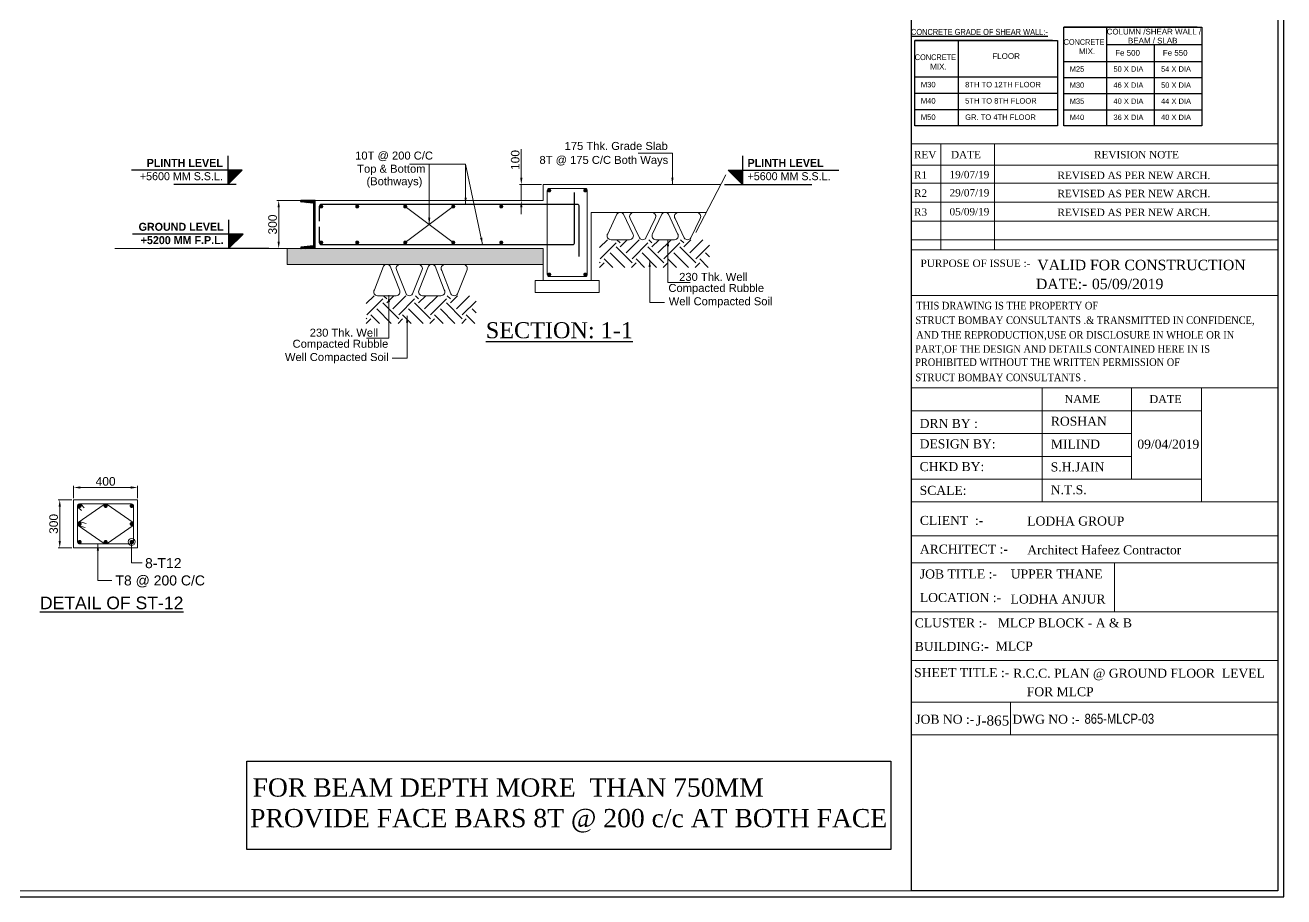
# Model space of a CAD drawing. Header units: millimetres. Extents: x -954 to 225541, y -300291 to -180647.
# Drawn here: x 94491 to 149542, y -300291 to -262173 of the extents above; entities that cross this region are included whole.
import ezdxf
from ezdxf.enums import TextEntityAlignment as Align

# ---------------------------------------------------------------- set-up
doc = ezdxf.new("R2010")
doc.units = ezdxf.units.MM
doc.header["$LTSCALE"] = 100
doc.header["$MEASUREMENT"] = 0
doc.header["$PDMODE"] = 3
for name, color, linetype in [('03_ALL SECTIONS.$0$WD-ELE-1', 2, 'Continuous'), ('03_ALL SECTIONS.$0$WD-RCC SLAB HATCH', 253, 'Continuous'), ('ALL SECTIONS G+19 (170901)$0$AHC-ELE', 8, 'Continuous'), ('ALL SECTIONS G+19 (170901)$0$AHC-HATCH', 251, 'Continuous'), ('Col. sch.', 4, 'Continuous'), ('SHEET', 7, 'Continuous'), ('WD-HATCH', 250, 'Continuous'), ('WD-TEXT', 4, 'Continuous'), ('WD-WALL', 7, 'Continuous')]:
    doc.layers.add(name, color=color, linetype=linetype)
for name, color, linetype, lineweight in [('CONCRETE', 7, 'Continuous', 20), ('D-sheet', 42, 'Continuous', 13), ('DIM', 8, 'Continuous', 13), ('DONUT', 2, 'Continuous', 20), ('HATCH', 251, 'Continuous', 9), ('LINE- 1', 7, 'Continuous', 25), ('LINKS', 3, 'Continuous', 18), ('MAIN TEXT', 6, 'Continuous', 25), ('REINF', 4, 'Continuous', 30), ('STPS.', 3, 'Continuous', 18), ('SUNK', 251, 'Continuous', 9), ('TEXT', 255, 'Continuous', 25)]:
    doc.layers.add(name, color=color, linetype=linetype, lineweight=lineweight)
doc.styles.add('ARIAL', font='arial.ttf')
doc.styles.add('STD-125', font='', dxfattribs={"height": 250})
doc.styles.add('STYLE3', font='times.ttf', dxfattribs={"width": 0.8, "height": 12})
doc.styles.add('TIMES NEW ROMAN', font='times.ttf', dxfattribs={"width": 0.8, "height": 12})
doc.styles.get('STD-125').set_extended_font_data('Century Gothic')
doc.dimstyles.new('150', dxfattribs={"dimscale": 150, "dimtxt": 2.5, "dimasz": 2, "dimexe": 0.5, "dimexo": 0.5, "dimgap": 0.5, "dimtad": 1, "dimdec": 0, "dimzin": 3, "dimdsep": 46, "dimtxsty": 'ARIAL', "dimcen": 0, "dimdle": 1, "dimclrd": 256, "dimclre": 256, "dimclrt": 7, "dimadec": 0, "dimazin": 0, "dimtfac": 1, "dimtdec": 0, "dimtmove": 0, "dimatfit": 3, "dimfxl": 0, "dimtolj": 1, "dimtzin": 0, "dimlwd": -1, "dimlwe": -1, "dimarcsym": 0})

# ---------------------------------------------------------------- blocks, each defined once
blk = doc.blocks.new('*D246')
at = {"layer": 'Defpoints', "color": 0, "transparency": 16777216}
for p in [(96610, -282391), (96610, -282934), (99410, -282934)]:
    blk.add_point(p, dxfattribs=at)
at = {"layer": 'DIM', "transparency": 16777216}
for p, q in [((96610, -282859), (96610, -282316)), ((99110, -282391), (96910, -282391)), ((99410, -282859), (99410, -282316))]:
    blk.add_line(p, q, dxfattribs=at)
for points in [[(96910, -282341), (96910, -282441), (96610, -282391)], [(99110, -282341), (99110, -282441), (99410, -282391)]]:
    blk.add_solid(points, dxfattribs=at)
at = {"layer": 'DIM', "color": 7, "transparency": 16777216, "insert": (98010, -282125), "char_height": 375, "attachment_point": 5, "style": 'ARIAL'}
blk.add_mtext('\\A1;400', dxfattribs=at)
blk = doc.blocks.new('*D247')
at = {"layer": 'Defpoints', "color": 0, "transparency": 16777216}
for p in [(96610, -282934), (96003, -285034), (96610, -285034)]:
    blk.add_point(p, dxfattribs=at)
at = {"layer": 'DIM', "transparency": 16777216}
for p, q in [((96535, -282934), (95928, -282934)), ((96003, -283234), (96003, -284734)), ((96535, -285034), (95928, -285034))]:
    blk.add_line(p, q, dxfattribs=at)
for points in [[(95953, -283234), (96053, -283234), (96003, -282934)], [(95953, -284734), (96053, -284734), (96003, -285034)]]:
    blk.add_solid(points, dxfattribs=at)
at = {"layer": 'DIM', "color": 7, "transparency": 16777216, "insert": (95737, -283984), "char_height": 375, "attachment_point": 5, "rotation": 90, "style": 'ARIAL'}
blk.add_mtext('\\A1;300', dxfattribs=at)
blk = doc.blocks.new('A$C3CA661EA')
at = {"layer": 'WD-HATCH', "ltscale": 1000}
h = blk.add_hatch(color=256, dxfattribs=at)
h.dxf.hatch_style = 1
h.paths.add_polyline_path([(0, 300), (-300, 300), (0, 0)])
at = {"layer": 'WD-TEXT', "ltscale": 1000}
blk.add_lwpolyline([(0, 600), (0, 0), (-300, 300), (2004, 300)], dxfattribs=at)
blk = doc.blocks.new('*D251')
at = {"layer": 'Defpoints', "color": 0, "transparency": 16777216}
for p in [(107176, -269840), (105580, -271940), (105951, -271940)]:
    blk.add_point(p, dxfattribs=at)
at = {"layer": 'DIM', "transparency": 16777216}
for p, q in [((107101, -269840), (105505, -269840)), ((105580, -270140), (105580, -271640)), ((105876, -271940), (105505, -271940))]:
    blk.add_line(p, q, dxfattribs=at)
for points in [[(105530, -270140), (105630, -270140), (105580, -269840)], [(105530, -271640), (105630, -271640), (105580, -271940)]]:
    blk.add_solid(points, dxfattribs=at)
at = {"layer": 'DIM', "color": 7, "transparency": 16777216, "insert": (105314, -270890), "char_height": 375, "attachment_point": 5, "rotation": 90, "style": 'ARIAL'}
blk.add_mtext('\\A1;300', dxfattribs=at)
blk = doc.blocks.new('A$C68195F30')
at = {"layer": '03_ALL SECTIONS.$0$WD-RCC SLAB HATCH', "ltscale": 1000}
h = blk.add_hatch(dxfattribs=at)
h.set_pattern_fill('ANSI31', color=256, scale=45)
h.set_pattern_definition([(45, (-73135.7945, -889508.3084), (-3.977475644, 3.977475644), [])])
h.paths.add_polyline_path([(90, 300), (3, 300, 0.414214), (0, 297), (0, 293.9, 0.381689), (2.7, 290.9), (77.6, 282.5, -0.381689), (82, 277.5), (82, 22.5, -0.381689), (77.6, 17.5), (2.7, 9.1, 0.381689), (0, 6.1), (0, 3, 0.414214), (3, 0), (90, 0)])
at = {"layer": '03_ALL SECTIONS.$0$WD-ELE-1', "ltscale": 1000}
for p, q in [((0, 293.9), (0, 297)), ((77.6, 282.5), (2.7, 290.9)), ((90, 300), (3, 300)), ((82, 22.5), (82, 277.5)), ((90, 0), (90, 300)), ((0, 6.1), (0, 3)), ((77.6, 17.5), (2.7, 9.1)), ((90, 0), (3, 0))]:
    blk.add_line(p, q, dxfattribs=at)
for centre, radius, start, end in [((3, 297), 3, 90, 180), ((3, 293.9), 3, 180, 263.56525), ((77, 277.5), 5, 0, 83.56525), ((3, 6.1), 3, 96.43475, 180), ((3, 3), 3, 180, 270), ((77, 22.5), 5, 276.43475, 0)]:
    blk.add_arc(centre, radius, start, end, dxfattribs=at)
blk = doc.blocks.new('*D252')
at = {"layer": 'Defpoints', "color": 0, "transparency": 16777216}
for p in [(116191, -269140), (117151, -269140), (117151, -269840)]:
    blk.add_point(p, dxfattribs=at)
at = {"layer": 'DIM', "transparency": 16777216}
for p, q in [((116191, -268840), (116191, -267598)), ((117076, -269140), (116116, -269140)), ((116191, -269840), (116191, -269140)), ((117076, -269840), (116116, -269840)), ((116191, -270140), (116191, -270440))]:
    blk.add_line(p, q, dxfattribs=at)
for points in [[(116141, -268840), (116241, -268840), (116191, -269140)], [(116141, -270140), (116241, -270140), (116191, -269840)]]:
    blk.add_solid(points, dxfattribs=at)
at = {"layer": 'DIM', "color": 7, "transparency": 16777216, "insert": (115924, -268069), "char_height": 375, "attachment_point": 5, "rotation": 90, "style": 'ARIAL'}
blk.add_mtext('\\A1;100', dxfattribs=at)

msp = doc.modelspace()

# ---------------------------------------------------------------- hatches: boundary and pattern name
at = {"layer": 'ALL SECTIONS G+19 (170901)$0$AHC-HATCH', "lineweight": 9, "ltscale": 0.2}
h = msp.add_hatch(dxfattribs=at)
h.set_pattern_fill('EARTH', color=256, scale=3937.5, angle=45, style=0)
h.set_pattern_definition([(45, (29154.5, 49184.9), (1e-13, 1392.1165), [984.375, -984.375]), (45, (28893.4, 49445.9), (1e-13, 1392.1165), [984.375, -984.375]), (45, (28632.4, 49706.9), (1e-13, 1392.1165), [984.375, -984.375]), (135, (28632.4, 49880.9), (-1392.1165, 1e-13), [984.375, -984.375]), (135, (28893.4, 50141.9), (-1392.1165, 1e-13), [984.375, -984.375]), (135, (29154.5, 50403), (-1392.1165, 1e-13), [984.375, -984.375])])
h.paths.add_polyline_path([(124420.1, -272768.1), (124420.1, -271556.8), (119614.5, -271556.8), (119614.5, -272768.1)])
h = msp.add_hatch(dxfattribs=at)
h.set_pattern_fill('EARTH', color=256, scale=3937.5, angle=45, style=0)
h.set_pattern_definition([(45, (18946.5, 46734.9), (1e-13, 1392.1165), [984.375, -984.375]), (45, (18685.4, 46995.9), (1e-13, 1392.1165), [984.375, -984.375]), (45, (18424.4, 47256.9), (1e-13, 1392.1165), [984.375, -984.375]), (135, (18424.4, 47430.9), (-1392.1165, 1e-13), [984.375, -984.375]), (135, (18685.4, 47691.9), (-1392.1165, 1e-13), [984.375, -984.375]), (135, (18946.5, 47953), (-1392.1165, 1e-13), [984.375, -984.375])])
h.paths.add_polyline_path([(114212.1, -275218.1), (114212.1, -274006.8), (109406.5, -274006.8), (109406.5, -275218.1)])
at = {"layer": 'HATCH', "lineweight": 9}
h = msp.add_hatch(dxfattribs=at)
h.set_pattern_fill('AR-CONC', color=256, scale=43.75, style=0)
h.set_pattern_definition([(50, (38863.4, 14309.15), (313.80133, -27.45406), [32.8125, -360.9375]), (355, (38863.4, 14309.15), (-60.7037, 329.08406), [26.25, -288.75]), (100.45144, (38889.55, 14306.86), (253.09762, 301.63), [27.88633, -306.74967]), (46.1842, (38863.4, 14396.65), (466.9181, -72.4147), [49.21875, -541.40625]), (96.63564, (38902.3, 14390.6), (408.9146, 426.1769), [41.8295, -460.1248]), (351.18416, (38863.4, 14396.65), (408.9146, 426.1769), [39.375, -433.125]), (21, (38907.15, 14374.77), (261.14684, -176.14576), [32.8125, -360.9375]), (326, (38907.15, 14374.77), (106.45046, 317.25314), [26.25, -288.75]), (71.45144, (38928.9, 14360.1), (367.5973, 141.10738), [27.88633, -306.74967]), (37.5, (38863.4, 14309.15), (5.319937, 145.64106), [0, -285.25, 0, -293.125, 0, -289.84375]), (7.5, (38863.4, 14309.15), (115.09292, 172.55512), [0, -167.125, 0, -278.6875, 0, -110.46875]), (327.5, (38765.83, 14309.15), (233.547316, -9.867756), [0, -109.375, 0, -341.25, 0, -452.8125]), (317.5, (38722.08, 14309.15), (255.14395, 43.79593), [0, -142.1875, 0, -226.625, 0, -321.5625])])
h.paths.add_polyline_path([(117151.1, -272640.2), (117151.1, -271940.2), (107176.1, -271940.2), (105951.1, -271940.2), (105951.1, -272640.2)])

# ---------------------------------------------------------------- linework, layer by layer
at = {"color": 5}
msp.add_lwpolyline([(-953.5, -300291), (149541.8, -300291), (149541.8, -193995.9), (-953.5, -193995.9)], close=True, dxfattribs=at)
at = {"color": 0, "linetype": 'ByBlock'}
msp.add_lwpolyline([(133259, -233016.2), (149275.6, -233016.2), (149275.6, -300024.9), (133259, -300024.9)], close=True, dxfattribs=at)
at = {"layer": 'ALL SECTIONS G+19 (170901)$0$AHC-ELE', "lineweight": 9}
for points in [[(120662, -270443.6, 0.5445534), (120373.9, -270443.6), (119971.6, -271292.3, 0.594103), (120115.7, -271556.8), (120920.3, -271556.8, 0.594103), (121064.3, -271292.3)], [(121355.9, -271478.3, 0.5445534), (121643.9, -271478.3), (122046.2, -270629.7, 0.594103), (121902.2, -270365.2), (121097.6, -270365.2, 0.594103), (120953.6, -270629.7)], [(122625.9, -270443.6, 0.5445534), (122337.8, -270443.6), (121935.5, -271292.3, 0.594103), (122079.5, -271556.8), (122884.1, -271556.8, 0.594103), (123028.2, -271292.3)], [(123607.8, -271478.3, -0.5445534), (123319.7, -271478.3), (122917.4, -270629.7, -0.594103), (123061.5, -270365.2), (123866.1, -270365.2, -0.594103), (124010.1, -270629.7)], [(110454, -272718.6, 0.5445534), (110165.9, -272718.6), (109763.6, -273742.3, 0.594103), (109907.7, -274006.8), (110712.3, -274006.8, 0.594103), (110856.3, -273742.3)], [(111147.9, -273928.3, 0.5445534), (111435.9, -273928.3), (111838.2, -272904.7, 0.594103), (111694.2, -272640.2), (110889.6, -272640.2, 0.594103), (110745.6, -272904.7)], [(112417.9, -272718.6, 0.5445534), (112129.8, -272718.6), (111727.5, -273742.3, 0.594103), (111871.5, -274006.8), (112676.1, -274006.8, 0.594103), (112820.2, -273742.3)], [(113399.8, -273928.3, -0.5445534), (113111.7, -273928.3), (112709.4, -272904.7, -0.594103), (112853.5, -272640.2), (113658.1, -272640.2, -0.594103), (113802.1, -272904.7)]]:
    msp.add_lwpolyline(points, format="xyb", close=True, dxfattribs=at)
at = {"layer": 'CONCRETE'}
for p, q in [((117151.1, -269140.2), (124916.9, -269140.2)), ((117151.1, -269140.2), (117151.1, -269840.2)), ((117151.1, -269840.2), (107176.1, -269840.2)), ((107176.1, -269840.2), (107176.1, -271940.2)), ((119251.1, -270365.2), (124277.4, -270365.2)), ((119251.1, -273340.2), (119251.1, -270365.2)), ((107176.1, -271940.2), (117151.1, -271940.2)), ((117151.1, -273340.2), (117151.1, -271940.2))]:
    msp.add_line(p, q, dxfattribs=at)
for points in [[(125135.9, -268720.7), (123819.4, -271242.3)], [(107176.1, -271940.2), (105951.1, -271940.2), (105951.1, -272640.2), (117151.1, -272640.2)]]:
    msp.add_lwpolyline(points, dxfattribs=at)
for points in [[(116801.1, -273340.2), (119601.1, -273340.2), (119601.1, -273865.2), (116801.1, -273865.2)], [(96609.6, -282934.2), (96609.6, -285034.2), (99409.6, -285034.2), (99409.6, -282934.2)]]:
    msp.add_lwpolyline(points, close=True, dxfattribs=at)
at = {"layer": 'D-sheet'}
for p, q in [((133259, -267368.7, 0), (149275.6, -267368.7, 0)), ((133259, -267368.7, 0), (149275.6, -267368.7, 0)), ((134542.5, -271991.4, 0), (134542.5, -267368.7, 0)), ((136880.4, -271991.4, 0), (136880.4, -267368.7, 0)), ((133259, -268293.2, 0), (149275.6, -268293.2, 0)), ((133259, -268293.2, 0), (149275.6, -268293.2, 0)), ((133259, -269088.5, 0), (149275.6, -269088.5, 0)), ((133259, -269913.6, 0), (149275.6, -269913.6, 0)), ((133259, -270738.7, 0), (149275.6, -270738.7, 0)), ((133259, -271563.8, 0), (149275.6, -271563.8, 0)), ((133259, -271991.4, 0), (149275.6, -271991.4, 0)), ((133259, -271991.4, 0), (149275.6, -271991.4, 0)), ((133259, -273989.1, 0), (149275.6, -273989.1, 0)), ((133259, -278038.9), (149275.6, -278038.9)), ((133259, -278038.9), (149275.6, -278038.9)), ((138974.3, -278038.9), (138974.3, -283022.7)), ((142885.7, -278038.9), (142885.7, -282026)), ((145940.4, -278038.9), (145940.4, -283022.7)), ((145940.4, -279035.7), (133259, -279035.7)), ((133259, -279035.7), (145940.4, -279035.7)), ((142885.7, -280032.5), (133259, -280032.5)), ((142885.7, -281029.2), (133259, -281029.2)), ((145940.4, -282026), (133259, -282026)), ((133259, -283022.7), (149275.6, -283022.7)), ((133259, -283022.7), (149275.6, -283022.7)), ((133259, -284506.5), (149275.6, -284506.5)), ((133259, -285683.4, 0), (149275.6, -285683.4, 0)), ((133259, -287821.7), (149275.6, -287821.7)), ((133259, -287821.7, 0), (149275.6, -287821.7, 0)), ((133259, -289960), (149275.6, -289960)), ((133259, -291785.7, 0), (149275.6, -291785.7, 0)), ((137580.1, -291785.7, 0), (137580.1, -293204.3, 0)), ((133259, -293204.3, 0), (149275.6, -293204.3, 0))]:
    msp.add_line(p, q, dxfattribs=at)
at = {"layer": 'DIM'}
for p, q in [((111113.6, -270102.7), (113213.6, -271677.7)), ((113213.6, -270102.7), (111113.6, -271677.7)), ((105951.1, -271940.2), (98411.5, -271940.2)), ((142132.1, -285683.4, 0), (142132.1, -287821.7))]:
    msp.add_line(p, q, dxfattribs=at)
at = {"layer": 'DONUT', "const_width": 87.5}
for points in [[(117369.9, -269402.7, 1), (117457.4, -269402.7, 1)], [(118944.9, -269402.7, 1), (119032.4, -269402.7, 1)], [(107394.9, -270102.7, -1), (107482.4, -270102.7, -1)], [(108969.9, -270102.7, -1), (109057.4, -270102.7, -1)], [(111069.9, -270102.7, -1), (111157.4, -270102.7, -1)], [(113169.9, -270102.7, -1), (113257.4, -270102.7, -1)], [(115269.9, -270102.7, -1), (115357.4, -270102.7, -1)], [(107394.9, -271677.7, -1), (107482.4, -271677.7, -1)], [(108969.9, -271677.7, -1), (109057.4, -271677.7, -1)], [(111069.9, -271677.7, -1), (111157.4, -271677.7, -1)], [(113169.9, -271677.7, -1), (113257.4, -271677.7, -1)], [(115269.9, -271677.7, -1), (115357.4, -271677.7, -1)], [(117369.9, -273077.7, 1), (117457.4, -273077.7, 1)], [(118944.9, -273077.7, 1), (119032.4, -273077.7, 1)], [(96872.1, -283152.9, -1), (96872.1, -283240.4, -1)], [(98009.2, -283153.5, -1), (98009.2, -283241, -1)], [(99147.1, -283152.9, -1), (99147.1, -283240.4, -1)], [(96872.1, -283940.4, -1), (96872.1, -284027.9, -1)], [(99147.1, -283940.4, -1), (99147.1, -284027.9, -1)], [(96872.1, -284727.9, -1), (96872.1, -284815.4, -1)], [(98009.2, -284728.5, -1), (98009.2, -284816, -1)], [(99147.1, -284727.9, -1), (99147.1, -284815.4, -1)]]:
    msp.add_lwpolyline(points, format="xyb", close=True, dxfattribs=at)
at = {"layer": 'LINE- 1'}
for p, q in [((145744.6, -262257.6), (139913.9, -262256.7)), ((141790.8, -262256.8), (141791.2, -266572.4)), ((139422.2, -262850.5, 0), (133400.8, -262849.9, 0)), ((135300.9, -262850, 0), (135301.3, -266572.1, 0)), ((141790.9, -263013.2), (145961.4, -263013.2)), ((143876, -263013.2), (143876.3, -266572.7)), ((139913.8, -263759.8), (145961.4, -263760.8)), ((133400.7, -264436.5, 0), (139641.6, -264437.2, 0)), ((139913.8, -264463), (145961.4, -264464)), ((133400.7, -265148.4, 0), (139641.6, -265149.1, 0)), ((139913.8, -265166.2), (145961.3, -265167.2)), ((133400.7, -265860.3, 0), (139641.6, -265860.9, 0)), ((139913.8, -265869.4), (145961.3, -265870.3))]:
    msp.add_line(p, q, dxfattribs=at)
msp.add_lwpolyline([(139913.9, -262256.8), (145961.4, -262256.8), (145961.4, -266573.3), (139913.9, -266572.6)], close=True, dxfattribs=at)
at = {"layer": 'LINE- 1', "elevation": 0}
msp.add_lwpolyline([(133400.8, -262850), (139641.6, -262850.4), (139641.6, -266572.6), (133400.8, -266572.2)], close=True, dxfattribs=at)
at = {"layer": 'LINKS'}
for points in [[(96953.4, -283401.7), (96810.2, -283258.6, -0.6681786), (96872.1, -283109.2), (99147.1, -283109.2, -0.4142136), (99234.6, -283196.7), (99234.6, -284771.7, -0.4142136), (99147.1, -284859.2), (96872.1, -284859.2, -0.4142136), (96784.6, -284771.7), (96784.6, -283196.7, -0.6681786), (96933.9, -283134.8), (97077.1, -283278)], [(97154.5, -283963.2), (96892.9, -283899.2, 1), (96851.3, -284069.2), (97112.9, -284133.2)]]:
    msp.add_lwpolyline(points, format="xyb", dxfattribs=at)
msp.add_lwpolyline([(96810.2, -283922.3), (97947.3, -283135.4, -0.4140066), (98071, -283135.3), (99208.9, -283922.3, -0.4143556), (99208.9, -284046.1), (98071.1, -284834.1, -0.4144205), (97947.3, -284834.1), (96810.2, -284046, -0.4140716)], format="xyb", close=True, dxfattribs=at)
at = {"layer": 'MAIN TEXT'}
msp.add_lwpolyline([(104188.1, -294353.8), (132354.3, -294353.8), (132354.3, -298215.9), (104188.1, -298215.9)], close=True, dxfattribs=at)
at = {"layer": 'REINF'}
for points in [[(107351.1, -270994.9), (107351.1, -271677.7, 0.4142136), (107438.6, -271765.2), (118435.6, -271765.2, 0.4142136), (118523.1, -271677.7), (118523.1, -269490.2)], [(118726.1, -272290.2), (118726.1, -270102.7, 0.4142136), (118638.6, -270015.2), (107438.6, -270015.2, 0.4142136), (107351.1, -270102.7), (107351.1, -270739.9)]]:
    msp.add_lwpolyline(points, format="xyb", dxfattribs=at)
at = {"layer": 'STPS.'}
msp.add_lwpolyline([(117413.6, -273165.2), (118988.6, -273165.2, 0.4142136), (119076.1, -273077.7), (119076.1, -269402.7, 0.4142136), (118988.6, -269315.2), (117413.6, -269315.2, 0.4142136), (117326.1, -269402.7), (117326.1, -273077.7, 0.4142136)], format="xyb", close=True, dxfattribs=at)
at = {"layer": 'SUNK', "color": 6}
msp.add_lwpolyline([(-687.4, -300024.9), (149275.6, -300024.9), (149275.6, -194262.1), (-687.4, -194262.1)], close=True, dxfattribs=at)
at = {"layer": 'WD-WALL'}
for p, q in [((103719.8, -269140.2), (100992.9, -269140.2)), ((125084.5, -269140.2), (128903.1, -269140.2)), ((105147.7, -271940.2), (100378.8, -271940.2))]:
    msp.add_line(p, q, dxfattribs=at)

# ---------------------------------------------------------------- block references
at = {"layer": 'DIM', "xscale": 7, "yscale": 7, "zscale": 7}
msp.add_blockref('A$C68195F30', (106546.1, -271940.2), dxfattribs=at)
at = {"layer": 'WD-WALL', "ltscale": 1000, "yscale": 2.1, "zscale": 2.1}
for p, xscale in [((103354.6, -269140.2), -2.1), ((125868.4, -269140.2), 2.1), ((103389.6, -271940.2), -2.1)]:
    msp.add_blockref('A$C3CA661EA', p, dxfattribs=dict(at, xscale=xscale))

# ---------------------------------------------------------------- texts
at = {"layer": 'Col. sch.', "style": 'ARIAL'}
for s, height, p in [('M25', 234.39, (140175.4, -263974)), ('50 X DIA', 234.39, (142089.1, -263974.2)), ('54 X DIA', 234.39, (144172, -263974.2)), ('M30', 237.29, (133665.5, -264653.3, 0)), ('8TH TO 12TH FLOOR', 237.291, (135602.9, -264653.5, 0)), ('M30', 234.39, (140175.4, -264677.2)), ('46 X DIA', 234.39, (142089.1, -264677.4)), ('50 X DIA', 234.39, (144172, -264677.4)), ('M40', 237.29, (133665.5, -265365.2, 0)), ('5TH TO 8TH FLOOR', 237.291, (135602.9, -265365.4, 0)), ('M35', 234.39, (140175.4, -265380.3)), ('40 X DIA', 234.39, (142089.1, -265380.5)), ('44 X DIA', 234.39, (144172, -265380.6)), ('M50', 237.29, (133665.5, -266077.1, 0)), ('GR. TO 4TH FLOOR', 237.291, (135602.9, -266077.3, 0)), ('M40', 234.39, (140175.3, -266083.5)), ('36 X DIA', 234.39, (142089, -266083.7)), ('40 X DIA', 234.39, (144172, -266083.8))]:
    msp.add_text(s, height=height, dxfattribs=at).set_placement(p, align=Align.TOP_LEFT)
at = {"layer": 'DIM', "color": 7, "style": 'ARIAL'}
msp.add_text('8-T12', height=437.5, dxfattribs=at).set_placement((99733.4, -285699.3), align=Align.MIDDLE_LEFT)
msp.add_text('T8 @ 200 C/C', height=437.5, dxfattribs=at).set_placement((100397.2, -286455.3), align=Align.MIDDLE_CENTER)
at = {"layer": 'MAIN TEXT', "style": 'ARIAL', "width": 0.8}
for s, height, rotation, p in [('%%UCONCRETE GRADE OF SHEAR WALL:-', 265.766, 0.00359, (136227.5, -262469.1, 0)), ('CONCRETE', 248.6, 0.00358, (140805, -262909.1)), ('CONCRETE', 251.67, 0.00359, (134302.9, -263575.3, 0))]:
    msp.add_text(s, height=height, rotation=rotation, dxfattribs=at).set_placement(p, align=Align.MIDDLE)
at = {"layer": 'MAIN TEXT', "style": 'ARIAL'}
for s, height, rotation, p in [('COLUMN /SHEAR WALL /', 248.596, 0.00358, (143857.9, -262450.7)), ('BEAM / SLAB', 248.596, 0.00358, (143808.2, -262844.4)), ('FLOOR', 251.67, 0.00359, (137394.5, -263525.3, 0)), ('MIX.', 248.6, 0.00358, (140934.5, -263316.5)), ('Fe 500', 248.6, 0.00358, (142707.8, -263382.9)), ('Fe 550', 248.6, 0.00358, (144790.7, -263382.8)), ('MIX.', 251.67, 0.00359, (134434, -263987.7, 0))]:
    msp.add_text(s, height=height, rotation=rotation, dxfattribs=at).set_placement(p, align=Align.MIDDLE)
at = {"layer": 'MAIN TEXT', "style": 'TIMES NEW ROMAN'}
msp.add_text('%%USECTION: 1-1', height=700, rotation=359.99642, dxfattribs=at).set_placement((114639.4, -275863.1))
at = {"layer": 'MAIN TEXT', "style": 'ARIAL'}
msp.add_text('%%UDETAIL OF ST-12', height=550, dxfattribs=at).set_placement((95136.3, -287713.2))
at = {"layer": 'MAIN TEXT', "style": 'TIMES NEW ROMAN'}
for s, p in [(' FOR BEAM DEPTH MORE  THAN 750MM', (115463.2, -295510.1, 0)), ('PROVIDE FACE BARS 8T @ 200 c/c AT BOTH FACE', (118261.6, -296849.7, 0))]:
    msp.add_text(s, height=800, rotation=359.99642, dxfattribs=at).set_placement(p, align=Align.MIDDLE_CENTER)
at = {"layer": 'SHEET', "style": 'STYLE3'}
for s, height, p in [('REV', 324.35, (133366.3, -267998.1, 0)), ('DATE', 324.35, (134982.9, -267998.1, 0)), ('REVISION NOTE', 324.347, (141241.2, -267998.1, 0)), ('R1', 324.35, (133366.3, -268886.7, 0)), ('19/07/19', 324.35, (134919.9, -268869.7, 0)), ('REVISED AS PER NEW ARCH.', 324.347, (139642.2, -268901.7, 0)), ('R2', 324.35, (133366.3, -269681.9, 0)), ('29/07/19', 324.35, (134919.9, -269664.9, 0)), ('REVISED AS PER NEW ARCH.', 324.347, (139642.2, -269696.9, 0)), ('R3', 324.35, (133366.3, -270507, 0)), ('05/09/19', 324.35, (134919.9, -270490, 0)), ('REVISED AS PER NEW ARCH.', 324.347, (139642.2, -270522, 0)), ('PURPOSE OF ISSUE :-', 324.347, (133652.4, -272748.3, 0)), ('NAME', 350.04, (139951.1, -278697.9)), ('DATE', 350.04, (143665, -278697.9)), ('DRN BY :', 393.8, (133613.8, -279787.6)), ('DESIGN BY:', 393.8, (133613.8, -280680.9)), ('CHKD BY:', 393.8, (133613.8, -281673.9)), ('SCALE:', 393.8, (133613.8, -282713.3)), ('CLIENT  :-', 393.8, (133623.3, -284027)), ('ARCHITECT :-', 393.796, (133623.3, -285280.9)), ('JOB TITLE :-', 393.796, (133623.3, -286370.6, 0)), ('LOCATION :-', 393.796, (133623.3, -287398.9, 0)), ('CLUSTER :-', 393.8, (133397.6, -288508.9, 0)), ('BUILDING:-', 393.8, (133397.6, -289537.2, 0)), ('SHEET TITLE :-', 393.796, (133372.7, -290683.7, 0)), ('JOB NO :-', 393.8, (133424.2, -292722.2, 0)), ('DWG NO :-', 393.8, (137670.4, -292722.2))]:
    msp.add_text(s, height=height, dxfattribs=at).set_placement(p)
at = {"layer": 'SHEET', "color": 6, "style": 'STYLE3'}
for s, height, p in [('VALID FOR CONSTRUCTION', 454.086, (138761, -272886.9)), ('DATE:- ', 454.09, (138701.5, -273716.4)), ('05/09/2019', 454.09, (141148.9, -273716.4))]:
    msp.add_text(s, height=height, dxfattribs=at).set_placement(p)
at = {"layer": 'SHEET', "color": 4}
for s, height, style, width, p in [('THIS DRAWING IS THE PROPERTY OF ', 333.968, 'STYLE3', 0.9, (133462.6, -274605, 0)), ('STRUCT BOMBAY CONSULTANTS .& TRANSMITTED IN CONFIDENCE,', 333.968, 'STYLE3', 0.9, (133429.5, -275240.3, 0)), ('AND THE REPRODUCTION,USE OR DISCLOSURE IN WHOLE OR IN', 333.968, 'STYLE3', 0.9, (133462.6, -275885.5, 0)), ('PART,OF THE DESIGN AND DETAILS CONTAINED HERE IN IS', 333.968, 'STYLE3', 0.9, (133413, -276500.9, 0)), ('PROHIBITED WITHOUT THE WRITTEN PERMISSION OF', 333.968, 'STYLE3', 0.9, (133413, -277077.2, 0)), ('STRUCT BOMBAY CONSULTANTS .', 333.968, 'STYLE3', 0.9, (133429.5, -277741.5, 0)), ('865-MLCP-03', 437.551, 'ARIAL', 0.8, (140826, -292722.2))]:
    msp.add_text(s, height=height, dxfattribs=dict(at, style=style, width=width)).set_placement(p)
at = {"layer": 'SHEET', "color": 4, "style": 'STYLE3'}
for s, height, p in [('ROSHAN', 393.8, (139351.5, -279689.6)), ('MILIND', 393.8, (139353.5, -280691.4)), ('09/04/2019', 393.8, (143133.9, -280691.4)), ('S.H.JAIN', 393.8, (139347.2, -281688.2)), ('N.T.S.', 393.8, (139347.2, -282684.9)), ('LODHA GROUP', 393.796, (138319.1, -284053.8, 0)), ('Architect Hafeez Contractor', 393.796, (138319.1, -285316.2)), ('UPPER THANE', 393.796, (137599.1, -286370.6)), ('LODHA ANJUR', 393.796, (137593.4, -287464.5)), ('MLCP BLOCK - A & B', 393.796, (137034.3, -288508.9, 0)), ('MLCP', 393.8, (136941.9, -289522.3, 0)), ('R.C.C. PLAN @ GROUND FLOOR  LEVEL', 393.796, (137705.5, -290709.1, 0)), ('FOR MLCP', 393.8, (138298, -291518.2, 0)), ('J-865', 437.55, (136061.5, -292800.8, 0))]:
    msp.add_text(s, height=height, dxfattribs=at).set_placement(p)
at = {"layer": 'TEXT', "style": 'ARIAL'}
for s, rotation, p in [('175 Thk. Grade Slab', 359.99642, (118086, -267629.3)), ('10T @ 200 C/C', 0.00358, (108923.8, -268051.1)), ('8T @ 175 C/C Both Ways', 359.99642, (116985.3, -268241.2)), ('Top & Bottom', 0.00358, (109012.5, -268625.9)), ('(Bothways)', 0.00358, (109419, -269173.3)), ('230 Thk. Well ', 359.99642, (123095.3, -273356.1)), ('Compacted Rubble', 359.99642, (122624.5, -273840.5)), ('Well Compacted Soil', 359.99642, (122638.2, -274421.5)), ('230 Thk. Well ', 0.00358, (106936.7, -275795.2)), ('Compacted Rubble', 0.00358, (106186.8, -276279.6)), ('Well Compacted Soil', 0.00358, (105853.2, -276860.7))]:
    msp.add_text(s, height=350, rotation=rotation, dxfattribs=at).set_placement(p)
at = {"layer": 'WD-TEXT', "ltscale": 1000, "char_height": 350, "style": 'STD-125'}
for s, insert, width, attachment_point in [('{\\fCentury Gothic|b1|i0|c0|p34;\\C1;PLINTH LEVEL\\P}+5600 MM S.S.L.', (103136.8, -268019.3), 3627.701, 3), ('{\\fCentury Gothic|b1|i0|c0|p34;\\C1;PLINTH LEVEL\\P}+5600 MM S.S.L.', (126086.2, -268019.3), 3627.701, 1), ('{\\fCentury Gothic|b1|i0|c0|p34;\\C1;GROUND LEVEL}\\P{\\fCentury Gothic|b1|i0|c0|p34;+5200 MM F.P.L.}', (103171.8, -270815.1), 4757.42, 3)]:
    msp.add_mtext(s, dxfattribs=dict(at, insert=insert, width=width, attachment_point=attachment_point))

# ---------------------------------------------------------------- dimensions: what is measured, and where the dimension line sits
at = {"layer": 'DIM'}
for base, p1, p2, text, picture, middle in [((116190.7, -269140.2), (117151.1, -269840.2), (117151.1, -269140.2), '100', '*D252', (115924.2, -268069.2)), ((105580.4, -271940.2), (107176.1, -269840.2), (105951.1, -271940.2), '300', '*D251', (105313.8, -270890.2))]:
    dim = msp.add_linear_dim(base=base, p1=p1, p2=p2, angle=90, text=text, dimstyle='150', dxfattribs=at)
    dim.commit()
    dim.dimension.update_dxf_attribs({"geometry": picture, "text_midpoint": middle})
dim = msp.add_linear_dim(base=(96609.6, -282391.1), p1=(99409.6, -282934.2), p2=(96609.6, -282934.2), text='400', dimstyle='150', dxfattribs=at)
dim.commit()
dim.dimension.update_dxf_attribs({"geometry": '*D246', "text_midpoint": (98009.6, -282124.6)})
dim = msp.add_linear_dim(base=(96003.2, -285034.2), p1=(96609.6, -282934.2), p2=(96609.6, -285034.2), angle=90, text='300', dimstyle='150', dxfattribs=at)
dim.commit()
dim.dimension.update_dxf_attribs({"geometry": '*D247', "text_midpoint": (96003.2, -283984.2), "dimtype": 160})

# ---------------------------------------------------------------- leaders
for points in [[(122800.7, -269140.2), (122800.7, -267777.7), (121299.4, -267777.7)], [(97672.3, -284859.2), (97672.3, -286461.7), (98278.5, -286461.7)]]:
    msp.add_leader(points, dimstyle='150', dxfattribs=at)
for points, override in [([(114498.6, -271765.2), (113754.6, -268247.9), (111303.5, -268247.9)], {"dimgap": 0.5, "dimtad": 0}), ([(112163.6, -270890.2), (112163.6, -268247.9), (111303.5, -268247.9)], {"dimgap": 0.5, "dimtad": 0}), ([(113754.6, -270015.2), (113754.6, -268247.9), (112313, -268247.9)], {"dimgap": 0.5, "dimtad": 0}), ([(122605.2, -271546.7), (122605.2, -273427.5), (123582.1, -273427.5)], {"dimgap": 0.5, "dimtad": 0}), ([(121805.6, -272447.2), (121805.6, -274301.7), (122452.7, -274301.7)], {"dimgap": 0.5, "dimtad": 0}), ([(110395.8, -273985.6), (110395.8, -275866.4), (109418.9, -275866.4)], {"dimgap": 0.5, "dimtad": 0}), ([(111195.5, -274886.1), (111195.5, -276740.6), (110548.3, -276740.6)], {"dimgap": 0.5, "dimtad": 0}), ([(99147.1, -284771.7), (99147.1, -285689.3), (99607.5, -285689.3)], {"dimldrblk": 'Origin'})]:
    msp.add_leader(points, dimstyle='150', override=override, dxfattribs=at)

doc.saveas('drawing.dxf')
